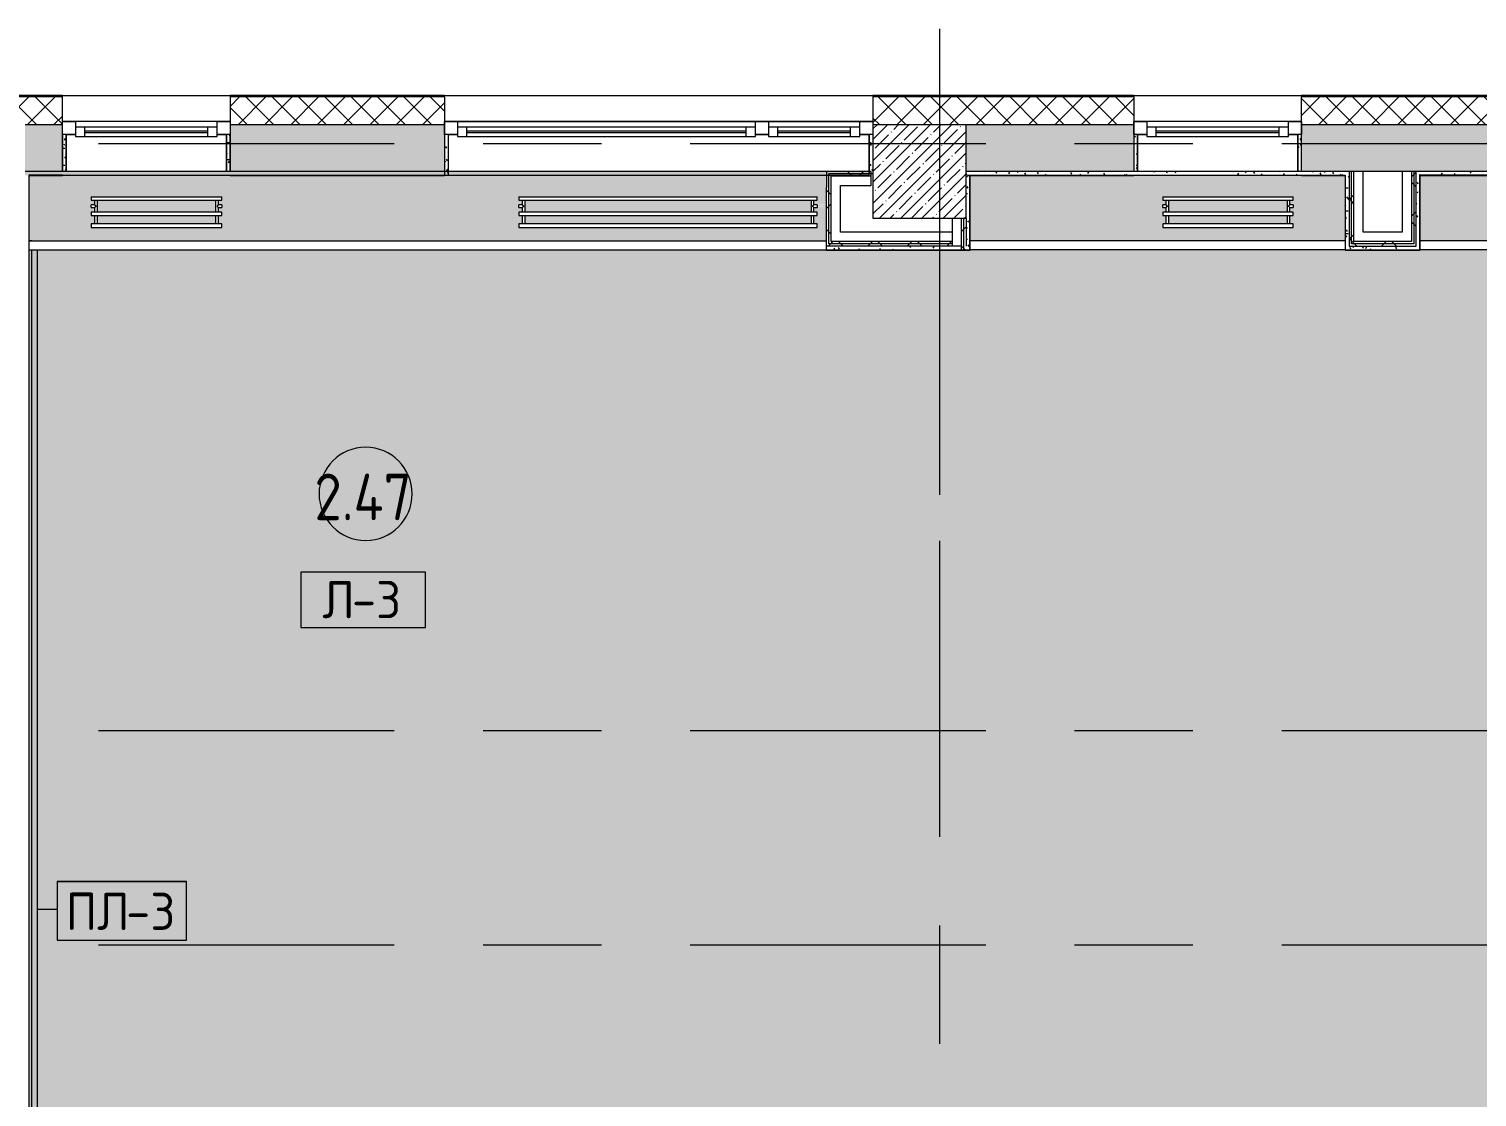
# Model space of a CAD drawing. Header units: millimetres. Extents: x 81633 to 280618, y -8553 to 29000.
# Drawn here: x 111071 to 118843, y 16183 to 21915 of the extents above; entities that cross this region are included whole.
import ezdxf

# ---------------------------------------------------------------- set-up
doc = ezdxf.new("R2010")
doc.units = ezdxf.units.MM
doc.linetypes.add('Осевая', pattern=[3175, 635, -476.25, 1587.5, -476.25])
for name, color, linetype, lineweight in [('A-AREA-IDEN', 7, 'Continuous', 9), ('A-FLOR-IDEN', 7, 'Continuous', 9), ('A-FLOR-PATT', 7, 'Continuous', 9), ('A-GENM-IDEN', 7, 'Continuous', 9), ('A-GLAZ', 7, 'Continuous', 9), ('A-GLAZ-1', 7, 'Continuous', 13), ('A-WALL', 7, 'Continuous', 9), ('I-WALL', 7, 'Continuous', 9), ('M-EQPM', 7, 'Continuous', 9), ('S-COLS', 7, 'Continuous', 9), ('Оси', 7, 'Continuous', 9), ('Оси-2', 7, 'Осевая', 9)]:
    doc.layers.add(name, color=color, linetype=linetype, lineweight=lineweight)
for name, color, linetype, lineweight, true_color in [('A-GENM-3', 7, 'Continuous', 9, 0x004000), ('A-WALL-1', 9, 'Continuous', 9, 0x808080), ('A-WALL-FNSH-1', 9, 'Continuous', 9, 0x808080), ('I-WALL-2', 9, 'Continuous', 9, 0x808080), ('S-COLS-1', 9, 'Continuous', 9, 0x808080)]:
    doc.layers.add(name, color=color, linetype=linetype, lineweight=lineweight, true_color=true_color)
doc.styles.add('GOST Common', font='GOST_Common.ttf', dxfattribs={"height": 200})
doc.styles.add('GOST Common_1', font='GOST_Common.ttf', dxfattribs={"width": 0.9, "height": 250})
pattern_1 = [(0, (0, 0), (121.92, 30.48), [10.058, -81.382, 10.058, -81.382, -487.68]), (0, (0, 0), (121.92, 30.48), [-182.88, 10.058, -172.822, 10.058, -81.382, -213.36]), (0, (0, 0), (121.92, 30.48), [-457.2, 10.058, -50.902, 10.058, -142.342]), (120, (45.72, 15.24), (-87.356454, 90.345817), [10.058, -81.382, 10.058, -81.382, -487.68]), (120, (45.72, 15.24), (-87.356454, 90.345817), [-182.88, 10.058, -172.822, 10.058, -81.382, -213.36]), (120, (45.72, 15.24), (-87.356454, 90.345817), [-457.2, 10.058, -50.902, 10.058, -142.342]), (240, (60.96, 76.2), (-34.563546, -120.825817), [10.058, -81.382, 10.058, -81.382, -487.68]), (240, (60.96, 76.2), (-34.563546, -120.825817), [-182.88, 10.058, -172.822, 10.058, -81.382, -213.36]), (240, (60.96, 76.2), (-34.563546, -120.825817), [-457.2, 10.058, -50.902, 10.058, -142.342])]
pattern_2 = [(45, (0, 0), (-106.06602, 106.06602), []), (135, (0, 0), (-106.06602, -106.06602), [])]

# ---------------------------------------------------------------- blocks, each defined once
blk = doc.blocks.new('120_Окно_СКБ_1Ст - 120_Окно_СКБ_1Ст 900х2500_h_ с форточкой-V1-План устройства полов 2 этажa в осях 23-33')
at = {"layer": 'A-GLAZ'}
for p, q in [((450, -57), (-450, -57)), ((-429.6, -127), (-380, -127)), ((-330, -107), (330, -107)), ((330, -117), (-330, -117)), ((380, -127), (430.4, -127))]:
    blk.add_line(p, q, dxfattribs=at)
at = {"layer": 'A-GLAZ-1'}
for p, q in [((-450, -127), (-450, -57)), ((-450, -57), (-380, -57)), ((-380, -57), (-380, -127)), ((380, -127), (380, -57)), ((380, -57), (450, -57)), ((450, -57), (450, -127)), ((-380, -127), (-450, -127)), ((380, -87), (-380, -87)), ((-380, -87), (-380, -137)), ((-380, -137), (380, -137)), ((-330, -137), (-330, -87)), ((330, -137), (330, -87)), ((380, -137), (380, -87)), ((450, -127), (380, -127))]:
    blk.add_line(p, q, dxfattribs=at)
blk = doc.blocks.new('120_Окно_СКБ_2Ст_Фрамуга сверху - 120_Окно_СКБ_2Ст_2300х2500_h_ ДОО-23103760-План устройства полов 2 этажa в осях 23-33')
at = {"layer": 'A-GLAZ'}
for p, q in [((1150, -57), (-1150, -57)), ((-1080, -57), (1080, -57)), ((-1130, -127), (-1080, -127)), ((-1030, -107), (470, -107)), ((470, -117), (-1030, -117)), ((520, -127), (590, -127)), ((520, -127), (590, -127)), ((640, -107), (1030, -107)), ((1030, -117), (640, -117)), ((1080, -127), (1130, -127))]:
    blk.add_line(p, q, dxfattribs=at)
at = {"layer": 'A-GLAZ-1'}
for p, q in [((-1150, -127), (-1150, -57)), ((-1150, -57), (-1080, -57)), ((-1080, -57), (-1080, -127)), ((520, -127), (520, -57)), ((520, -57), (590, -57)), ((590, -57), (590, -127)), ((1080, -127), (1080, -57)), ((1080, -57), (1150, -57)), ((1150, -57), (1150, -127)), ((-1080, -127), (-1150, -127)), ((520, -87), (-1080, -87)), ((-1080, -87), (-1080, -137)), ((-1080, -137), (520, -137)), ((-1030, -137), (-1030, -87)), ((470, -137), (470, -87)), ((520, -137), (520, -87)), ((590, -127), (520, -127)), ((1080, -87), (590, -87)), ((590, -87), (590, -137)), ((590, -137), (1080, -137)), ((640, -137), (640, -87)), ((1030, -137), (1030, -87)), ((1080, -137), (1080, -87)), ((1150, -127), (1080, -127))]:
    blk.add_line(p, q, dxfattribs=at)
blk = doc.blocks.new('120_Окно_СКБ_1Ст - 120_Окно_СКБ_1Ст 900х2500_h_ с форточкой-V10-План устройства полов 2 этажa в осях 23-33')
at = {"layer": 'A-GLAZ'}
for p, q in [((450, -57), (-450, -57)), ((-430, -127), (-380, -127)), ((-330, -107), (330, -107)), ((330, -117), (-330, -117)), ((380, -127), (430, -127))]:
    blk.add_line(p, q, dxfattribs=at)
at = {"layer": 'A-GLAZ-1'}
for p, q in [((-450, -127), (-450, -57)), ((-450, -57), (-380, -57)), ((-380, -57), (-380, -127)), ((380, -127), (380, -57)), ((380, -57), (450, -57)), ((450, -57), (450, -127)), ((-380, -127), (-450, -127)), ((380, -87), (-380, -87)), ((-380, -87), (-380, -137)), ((-380, -137), (380, -137)), ((-330, -137), (-330, -87)), ((330, -137), (330, -87)), ((380, -137), (380, -87)), ((450, -127), (380, -127))]:
    blk.add_line(p, q, dxfattribs=at)
blk = doc.blocks.new('BSC_Колонна _Прямоугольная - 500х500-23282985-План устройства полов 2 этажa в осях 23-33')
at = {"layer": 'S-COLS'}
h = blk.add_hatch(dxfattribs=at)
h.set_pattern_fill('FP_31', color=256, style=0, pattern_type=2)
h.set_pattern_definition([(45, (-115850.45, -21150), (-57.024626, 57.024626), []), (45, (-115793.42, -21150), (-57.024626, 57.024626), [100.806, -20.161, 3.353, -16.808])])
h.paths.add_polyline_path([(-250, -250), (250, -250), (250, 250), (-250, 250), (-250, 113.1)])
at = {"layer": 'S-COLS-1'}
for p, q in [((250, 250), (-250, 250)), ((-250, 250), (-250, -250)), ((250, -250), (250, 250)), ((-250, -250), (250, -250))]:
    blk.add_line(p, q, dxfattribs=at)
blk = doc.blocks.new('Плинтус - Плинтус темный _ст_школа_-32862305-План устройства полов 2 этажa в осях 23-33')
at = {"layer": 'A-GENM-3'}
h = blk.add_hatch(color=256, dxfattribs=at)
h.paths.add_polyline_path([(0, -15), (7128, -15), (7128, 0), (0, 0)])
h.paths.add_polyline_path([(7178, 0), (7178, -15), (7180, -15), (7180, 0)])
for p, q in [((0, 0), (7128, 0)), ((0, -15), (0, 0)), ((0, -15), (7128, -15)), ((0, -45), (7128, -45)), ((7178, 0), (7180, 0)), ((7178, -15), (7180, -15)), ((7178, -45), (7180, -45)), ((7180, 0), (7180, -15))]:
    blk.add_line(p, q, dxfattribs=at)
blk = doc.blocks.new('radiator_prado_classic_z_tip_30_po exemplyaru - Classic Z Тип 30-300-31134001-План устройства полов 2 этажa в осях 23-33')
at = {"layer": 'M-EQPM'}
for p, q in [((0, 228), (0, 210)), ((700, 228), (0, 228)), ((0, 210), (700, 210)), ((700, 164), (0, 164)), ((0, 164), (0, 146)), ((17.5, 210), (17.5, 164)), ((32.5, 164), (32.5, 210)), ((667.5, 210), (667.5, 164)), ((682.5, 164), (682.5, 210)), ((700, 210), (700, 228)), ((700, 146), (700, 164)), ((0, 146), (700, 146)), ((17.5, 121.5), (0, 121.5)), ((17.5, 121.5), (0, 121.5)), ((0, 121.5), (0, 121.2)), ((0, 106.5), (0, 121.5)), ((0, 121.2), (0, 121.2)), ((0, 106.8), (0, 106.5)), ((0, 106.8), (0, 106.8)), ((0, 106.5), (17.5, 106.5)), ((0, 106.5), (17.5, 106.5)), ((700, 82), (0, 82)), ((0, 82), (0, 64)), ((17.5, 146), (17.5, 121.5)), ((17.5, 106.5), (17.5, 82)), ((32.5, 82), (32.5, 146)), ((667.5, 146), (667.5, 82)), ((682.5, 121.5), (682.5, 146)), ((700, 121.5), (682.5, 121.5)), ((700, 121.5), (682.5, 121.5)), ((682.5, 82), (682.5, 106.5)), ((682.5, 106.5), (700, 106.5)), ((682.5, 106.5), (700, 106.5)), ((700, 121.5), (700, 106.5)), ((700, 121.2), (700, 121.5)), ((700, 121.5), (700, 121.2)), ((700, 121.2), (700, 121.5)), ((700, 106.5), (700, 106.8)), ((700, 106.8), (700, 106.5)), ((700, 106.5), (700, 106.8)), ((700, 64), (700, 82)), ((700, 64), (0, 64))]:
    blk.add_line(p, q, dxfattribs=at)
for points, knots in [([(25, 114), (24.5, 114.5), (23.6, 115.4), (22.4, 116.6), (21.6, 117.4), (21.1, 117.9), (20.8, 118.2), (20.5, 118.5), (20.2, 118.8), (19.8, 119.1), (19.6, 119.4), (19.3, 119.7), (19, 120), (18.7, 120.3), (18.5, 120.5), (18.3, 120.7), (18.1, 120.9), (17.9, 121.1), (17.8, 121.2), (17.7, 121.3), (17.5, 121.5), (17.5, 121.5), (17.5, 121.5)], [0, 0, 0, 0, 0.142857, 0.285714, 0.357143, 0.392857, 0.428571, 0.464286, 0.5, 0.535714, 0.571429, 0.607143, 0.642857, 0.678571, 0.714286, 0.75, 0.785714, 0.821429, 0.857143, 0.892857, 0.928571, 1, 1, 1, 1]), ([(17.5, 106.5), (17.5, 106.5), (17.5, 106.5), (17.7, 106.7), (17.8, 106.8), (17.9, 106.9), (18.1, 107.1), (18.3, 107.3), (18.5, 107.5), (18.7, 107.7), (19, 108), (19.3, 108.3), (19.6, 108.6), (19.8, 108.9), (20.3, 109.3), (20.7, 109.7), (21.1, 110.1), (21.6, 110.6), (22.4, 111.4), (23.6, 112.6), (24.5, 113.5), (25, 114)], [0, 0, 0, 0, 0.071429, 0.107143, 0.142857, 0.178571, 0.214286, 0.25, 0.285714, 0.321429, 0.357143, 0.392857, 0.428571, 0.464286, 0.5, 0.571429, 0.607143, 0.642857, 0.714286, 0.857143, 1, 1, 1, 1]), ([(675, 114), (675.5, 114.5), (676.4, 115.4), (677.6, 116.6), (678.4, 117.4), (678.9, 117.9), (679.2, 118.2), (679.5, 118.5), (679.8, 118.8), (680.1, 119.2), (680.4, 119.4), (680.7, 119.7), (681, 120), (681.3, 120.3), (681.5, 120.5), (681.7, 120.7), (681.9, 120.9), (682.1, 121.1), (682.2, 121.2), (682.3, 121.3), (682.5, 121.5), (682.5, 121.5), (682.5, 121.5)], [0, 0, 0, 0, 0.142857, 0.285714, 0.357143, 0.392857, 0.428571, 0.464286, 0.5, 0.535714, 0.571429, 0.607143, 0.642857, 0.678571, 0.714286, 0.75, 0.785714, 0.821429, 0.857143, 0.892857, 0.928571, 1, 1, 1, 1]), ([(682.5, 106.5), (682.5, 106.5), (682.5, 106.5), (682.3, 106.7), (682.2, 106.8), (682.1, 106.9), (681.9, 107.1), (681.7, 107.3), (681.5, 107.5), (681.3, 107.7), (681, 108), (680.7, 108.3), (680.4, 108.6), (680.1, 108.8), (679.7, 109.3), (679.3, 109.7), (678.9, 110.1), (678.4, 110.6), (677.6, 111.4), (676.4, 112.6), (675.5, 113.5), (675, 114)], [0, 0, 0, 0, 0.071429, 0.107143, 0.142857, 0.178571, 0.214286, 0.25, 0.285714, 0.321429, 0.357143, 0.392857, 0.428571, 0.464286, 0.5, 0.571429, 0.607143, 0.642857, 0.714286, 0.857143, 1, 1, 1, 1])]:
    blk.add_open_spline(points, degree=3, knots=knots, dxfattribs=at)
blk = doc.blocks.new('radiator_prado_classic_z_tip_30_po exemplyaru - Classic Z Тип 30-300-V21-План устройства полов 2 этажa в осях 23-33')
at = {"layer": 'M-EQPM'}
for p, q in [((0, 228), (0, 210)), ((1600, 228), (0, 228)), ((0, 210), (1600, 210)), ((1600, 164), (0, 164)), ((0, 164), (0, 146)), ((17.5, 210), (17.5, 164)), ((32.5, 164), (32.5, 210)), ((1567.5, 210), (1567.5, 164)), ((1582.5, 164), (1582.5, 210)), ((1600, 210), (1600, 228)), ((1600, 146), (1600, 164)), ((0, 146), (1600, 146)), ((17.5, 121.5), (0, 121.5)), ((17.5, 121.5), (0, 121.5)), ((0, 121.5), (0, 121.2)), ((0, 106.5), (0, 121.5)), ((0, 121.2), (0, 121.2)), ((0, 106.8), (0, 106.5)), ((0, 106.8), (0, 106.8)), ((0, 106.5), (17.5, 106.5)), ((0, 106.5), (17.5, 106.5)), ((1600, 82), (0, 82)), ((0, 82), (0, 64)), ((17.5, 146), (17.5, 121.5)), ((17.5, 106.5), (17.5, 82)), ((32.5, 82), (32.5, 146)), ((1567.5, 146), (1567.5, 82)), ((1582.5, 121.5), (1582.5, 146)), ((1600, 121.5), (1582.5, 121.5)), ((1600, 121.5), (1582.5, 121.5)), ((1582.5, 82), (1582.5, 106.5)), ((1582.5, 106.5), (1600, 106.5)), ((1582.5, 106.5), (1600, 106.5)), ((1600, 121.5), (1600, 106.5)), ((1600, 121.2), (1600, 121.5)), ((1600, 121.5), (1600, 121.2)), ((1600, 121.2), (1600, 121.5)), ((1600, 106.5), (1600, 106.8)), ((1600, 106.8), (1600, 106.5)), ((1600, 106.5), (1600, 106.8)), ((1600, 64), (1600, 82)), ((1600, 64), (0, 64))]:
    blk.add_line(p, q, dxfattribs=at)
for points, knots in [([(25, 114), (24.5, 114.5), (23.6, 115.4), (22.4, 116.6), (21.6, 117.4), (21.1, 117.9), (20.8, 118.2), (20.5, 118.5), (20.2, 118.8), (19.8, 119.1), (19.6, 119.4), (19.3, 119.7), (19, 120), (18.7, 120.3), (18.5, 120.5), (18.3, 120.7), (18.1, 120.9), (17.9, 121.1), (17.8, 121.2), (17.7, 121.3), (17.5, 121.5), (17.5, 121.5), (17.5, 121.5)], [0, 0, 0, 0, 0.142857, 0.285714, 0.357143, 0.392857, 0.428571, 0.464286, 0.5, 0.535714, 0.571429, 0.607143, 0.642857, 0.678571, 0.714286, 0.75, 0.785714, 0.821429, 0.857143, 0.892857, 0.928571, 1, 1, 1, 1]), ([(17.5, 106.5), (17.5, 106.5), (17.5, 106.5), (17.7, 106.7), (17.8, 106.8), (17.9, 106.9), (18.1, 107.1), (18.3, 107.3), (18.5, 107.5), (18.7, 107.7), (19, 108), (19.3, 108.3), (19.6, 108.6), (19.8, 108.9), (20.3, 109.3), (20.7, 109.7), (21.1, 110.1), (21.6, 110.6), (22.4, 111.4), (23.6, 112.6), (24.5, 113.5), (25, 114)], [0, 0, 0, 0, 0.071429, 0.107143, 0.142857, 0.178571, 0.214286, 0.25, 0.285714, 0.321429, 0.357143, 0.392857, 0.428571, 0.464286, 0.5, 0.571429, 0.607143, 0.642857, 0.714286, 0.857143, 1, 1, 1, 1]), ([(1575, 114), (1575.5, 114.5), (1576.4, 115.4), (1577.6, 116.6), (1578.4, 117.4), (1578.9, 117.9), (1579.2, 118.2), (1579.5, 118.5), (1579.8, 118.8), (1580.1, 119.2), (1580.4, 119.4), (1580.7, 119.7), (1581, 120), (1581.3, 120.3), (1581.5, 120.5), (1581.7, 120.7), (1581.9, 120.9), (1582.1, 121.1), (1582.2, 121.2), (1582.3, 121.3), (1582.5, 121.5), (1582.5, 121.5), (1582.5, 121.5)], [0, 0, 0, 0, 0.142857, 0.285714, 0.357143, 0.392857, 0.428571, 0.464286, 0.5, 0.535714, 0.571429, 0.607143, 0.642857, 0.678571, 0.714286, 0.75, 0.785714, 0.821429, 0.857143, 0.892857, 0.928571, 1, 1, 1, 1]), ([(1582.5, 106.5), (1582.5, 106.5), (1582.5, 106.5), (1582.3, 106.7), (1582.2, 106.8), (1582.1, 106.9), (1581.9, 107.1), (1581.7, 107.3), (1581.5, 107.5), (1581.3, 107.7), (1581, 108), (1580.7, 108.3), (1580.4, 108.6), (1580.1, 108.8), (1579.7, 109.3), (1579.3, 109.7), (1578.9, 110.1), (1578.4, 110.6), (1577.6, 111.4), (1576.4, 112.6), (1575.5, 113.5), (1575, 114)], [0, 0, 0, 0, 0.071429, 0.107143, 0.142857, 0.178571, 0.214286, 0.25, 0.285714, 0.321429, 0.357143, 0.392857, 0.428571, 0.464286, 0.5, 0.571429, 0.607143, 0.642857, 0.714286, 0.857143, 1, 1, 1, 1])]:
    blk.add_open_spline(points, degree=3, knots=knots, dxfattribs=at)
blk = doc.blocks.new('М_перекрытий_ЭП - Типоразмер-25383776-План устройства полов 2 этажa в осях 23-33')
at = {"layer": 'A-FLOR-IDEN'}
for p, q in [((3.352, 1.578), (-3.336, 1.578)), ((-3.336, 1.578), (-3.336, -1.406)), ((3.352, -1.406), (3.352, 1.578)), ((-3.336, -1.406), (3.352, -1.406))]:
    blk.add_line(p, q, dxfattribs=at)
blk = doc.blocks.new('Марка_Помещения - Номер-25198446-План устройства полов 2 этажa в осях 23-33')
at = {"layer": 'A-AREA-IDEN'}
for start, end in [(360, 180), (180, 360)]:
    blk.add_arc((0, 0), 2.5, start, end, dxfattribs=at)
blk = doc.blocks.new('Mark Reiling - Mark Reiling-26174330-План устройства полов 2 этажa в осях 23-33')
at = {"layer": 'A-GENM-IDEN'}
for p, q in [((-3.47, 1.49), (-3.47, -1.663)), ((-3.47, 1.49), (3.47, 1.49)), ((3.47, 1.49), (-3.47, 1.49)), ((-3.47, 1.49), (-3.47, -1.663)), ((3.47, -1.663), (3.47, 1.49)), ((3.47, -1.663), (3.47, 1.49)), ((-3.47, -1.663), (3.47, -1.663)), ((-3.47, -1.663), (3.47, -1.663))]:
    blk.add_line(p, q, dxfattribs=at)

msp = doc.modelspace()

# ---------------------------------------------------------------- hatches: boundary and pattern name
at = {"layer": 'A-FLOR-PATT'}
h = msp.add_hatch(color=256, dxfattribs=at)
h.paths.add_polyline_path([(115300.4, 20970.8), (115300.4, 20960.5), (115350.4, 20961.4), (115350.4, 20970.8)])
h.paths.add_polyline_path([(112505.5, 13400.5), (112505.5, 13420), (112540, 13420), (112540, 13557), (115565, 13557), (115565, 14116.4), (115570.4, 14110.9), (117289.1, 14110.9), (117301.4, 14100), (117301.4, 14101.4), (117316.4, 14116.4), (117316.4, 13636), (117301.4, 13622.1), (117301.4, 13620), (118830, 13620), (118830, 13608), (118870, 13608), (118870, 13480), (118915, 13480), (118915, 13450), (118905, 13450), (118905, 13410), (120205, 13410), (120205, 13450), (120195, 13450), (120195, 13480), (120240, 13480), (120240, 13608), (120280, 13608), (120280, 13620), (120910, 13621), (120910, 13920), (121190, 13921), (121189, 18580), (120660.6, 18580), (120659.6, 19121), (120658.6, 19120), (120658.6, 18579), (121189, 18579), (121189, 13921), (120909, 13920), (120909, 13621), (120280, 13621), (120280, 13636), (120894, 13636), (120894, 13936), (121174, 13936), (121174, 18564), (120643.6, 18564), (120643.6, 19136), (121174, 19136), (121174, 19750), (121189, 19750), (121189, 19121), (121190, 19121), (121190, 19750), (121202, 19750), (121202, 19790), (121210, 19790), (121210, 20610), (120360, 20610), (120360, 20650), (121210, 20650), (121209.2, 20660), (121202, 20660), (121201.9, 20700), (121190, 20700), (121189, 20714), (120129.2, 20714), (120129.2, 20729), (118536.5, 20730), (118536.5, 20779), (120130.2, 20779), (120130.2, 20729), (120150, 20729), (120150, 20799), (120130.2, 20799), (120130.2, 21130), (118535.5, 21130), (118535.5, 20729), (111086, 20728), (111086, 13600), (111071, 13600), (111071, 20780), (111086, 20780), (111086, 20778), (115350.4, 20778), (115350.4, 20957.8), (115282.9, 20956.8), (115282.9, 20932.3), (115300.4, 20932.3), (115300.4, 20914.3), (115282.9, 20914.3), (115282.9, 20868.3), (115300.4, 20868.3), (115300.4, 20850.3), (113700.4, 20850.3), (113700.4, 20868.3), (113717.9, 20868.3), (113717.9, 20914.3), (113700.4, 20914.3), (113700.4, 20932.3), (113717.9, 20932.3), (113717.9, 20957.1), (113700.4, 20957.8), (113700.4, 20971.5), (113717.9, 20971.8), (113717.9, 20996.3), (113700.4, 20996.3), (113700.4, 21014.3), (115300.4, 21014.3), (115300.4, 20996.3), (115282.9, 20996.3), (115282.9, 20971.5), (115350.4, 20971.5), (115350.4, 21130), (111070, 21129.9), (111070, 13600), (111050, 13600), (111050, 13400.5), (111060.5, 13401.6), (111060.5, 13440), (111050.5, 13440), (111050.5, 13540), (111100.5, 13540), (111100.5, 13440), (111090.5, 13440), (111090.5, 13420), (111140.5, 13420), (111140.5, 13400.5), (112350.1, 13400.5)])
h.paths.add_polyline_path([(116120.4, 20779), (118135.5, 20779), (118135.5, 21130), (116120.4, 21130), (116120.4, 20900)])
h.paths.add_polyline_path([(119982.6, 20850.3), (119295.1, 20850.3), (119295.1, 20868.3), (119312.6, 20868.3), (119312.6, 20914.3), (119295.1, 20914.3), (119295.1, 20932.3), (119312.6, 20932.3), (119312.6, 20957.1), (119295.1, 20957.8), (119295.1, 20971.5), (119312.6, 20971.8), (119312.6, 20996.3), (119295.1, 20996.3), (119295.1, 21014.3), (119995.1, 21014.3), (119995.1, 20996.3), (119977.6, 20996.3), (119977.6, 20971.5), (119995.1, 20970.8), (119994.5, 20957.1), (119977.6, 20956.8), (119977.6, 20932.3), (119995.1, 20932.3), (119995.1, 20914.3), (119977.6, 20914.3), (119977.6, 20868.3), (119995.1, 20868.3), (119995.1, 20850.3)])
h.paths.add_polyline_path([(117155.4, 20850.3), (117155.4, 20868.3), (117172.9, 20868.3), (117172.9, 20914.3), (117155.4, 20914.3), (117155.4, 20932.3), (117172.9, 20932.3), (117172.9, 20957.1), (117155.4, 20957.8), (117155.4, 20971.5), (117172.9, 20971.8), (117172.9, 20996.3), (117155.4, 20996.3), (117155.4, 21014.3), (117855.4, 21014.3), (117855.4, 20996.3), (117837.9, 20996.3), (117837.9, 20971.5), (117855.4, 20970.8), (117854.8, 20957.1), (117837.9, 20956.8), (117837.9, 20932.3), (117855.4, 20932.3), (117855.4, 20914.3), (117837.9, 20914.3), (117837.9, 20868.3), (117855.4, 20868.3), (117855.4, 20850.3), (117167.9, 20850.3)])
h.paths.add_polyline_path([(112017.5, 20850.3), (111405, 20850.3), (111405, 20868.3), (111422.5, 20868.3), (111422.5, 20914.3), (111405, 20914.3), (111405, 20932.3), (111422.5, 20932.3), (111422.5, 20957.1), (111405, 20957.8), (111405, 20971.5), (111422.5, 20971.8), (111422.5, 20996.3), (111405, 20996.3), (111405, 21014.3), (112105, 21014.3), (112105, 20996.3), (112087.5, 20996.3), (112087.5, 20971.5), (112105, 20970.8), (112104.4, 20957.1), (112087.5, 20956.8), (112087.5, 20932.3), (112105, 20932.3), (112105, 20914.3), (112087.5, 20914.3), (112087.5, 20868.3), (112105, 20868.3), (112105, 20850.3), (112026.2, 20850.3)])
h.paths.add_polyline_path([(119327.6, 20868.3), (119962.6, 20868.3), (119962.6, 20914.3), (119327.6, 20914.3), (119327.6, 20871.8)])
h.paths.add_polyline_path([(117822.9, 20868.3), (117822.9, 20914.3), (117187.9, 20914.3), (117187.9, 20868.3), (117693.8, 20868.3)])
h.paths.add_polyline_path([(114941, 20868.3), (115267.9, 20868.3), (115267.9, 20914.3), (113732.9, 20914.3), (113732.9, 20868.3), (114293.2, 20868.3)])
h.paths.add_polyline_path([(111540.4, 20868.3), (112072.5, 20868.3), (112072.5, 20914.3), (111437.5, 20914.3), (111437.5, 20868.3)])
h.paths.add_polyline_path([(119798.8, 20932.3), (119962.6, 20932.3), (119962.6, 20996.3), (119327.6, 20996.3), (119327.6, 20932.3), (119475, 20932.3)])
h.paths.add_polyline_path([(117208, 20932.3), (117822.9, 20932.3), (117822.9, 20996.3), (117187.9, 20996.3), (117187.9, 20932.3)])
h.paths.add_polyline_path([(114293.2, 20932.3), (115267.9, 20932.3), (115267.9, 20996.3), (113732.9, 20996.3), (113732.9, 20932.3), (113969.4, 20932.3)])
h.paths.add_polyline_path([(111437.5, 20932.3), (112072.5, 20932.3), (112072.5, 20996.3), (111437.5, 20996.3), (111437.5, 20964.3)])
h.paths.add_polyline_path([(115350.4, 20957.8), (115350.4, 20960.5), (115300.4, 20960.1), (115300.4, 20957.8)])
h.paths.add_polyline_path([(119318.7, 20962.9), (119320.1, 20964.3), (119317.7, 20965.7), (119318.2, 20964.3)])
h.paths.add_polyline_path([(117179, 20962.9), (117180.4, 20964.3), (117178.1, 20965.7), (117178.5, 20964.3)])
h.paths.add_polyline_path([(113724, 20962.9), (113725.4, 20964.3), (113723.1, 20965.7), (113723.5, 20964.3)])
h.paths.add_polyline_path([(111428.6, 20962.9), (111430, 20964.3), (111427.6, 20965.7), (111428.1, 20964.3)])
at = {"layer": 'A-WALL'}
h = msp.add_hatch(dxfattribs=at)
h.set_pattern_fill('FP_1', color=256, style=0, pattern_type=2)
h.set_pattern_definition([(45, (0, 0), (-70.71068, 70.71068), []), (135, (0, 0), (-70.71068, -70.71068), [])])
h.paths.add_polyline_path([(125080, 21400), (125230, 21400), (125230, 21550), (120150.2, 21550), (120150.2, 21400), (124656.7, 21400)])
h.paths.add_polyline_path([(119250.2, 21400), (119250.2, 21550), (117900.4, 21550), (117900.4, 21400), (118827.3, 21400)])
h.paths.add_polyline_path([(116884.1, 21400), (117000.4, 21400), (117000.4, 21550), (115600.4, 21550), (115600.4, 21400), (116236.4, 21400)])
h.paths.add_polyline_path([(113300.4, 21400), (113300.4, 21550), (112150, 21550), (112150, 21400), (112997.8, 21400)])
h.paths.add_polyline_path([(111050, 21400), (111250, 21400), (111250, 21550), (109950.4, 21550), (109950.4, 21400), (110406.9, 21400)])
h.paths.add_polyline_path([(109050.4, 21400), (109050.4, 21550), (107750.4, 21550), (107750.4, 21400), (108463.8, 21400)])
h.paths.add_polyline_path([(106850.4, 21400), (106850.4, 21550), (105550.2, 21550), (105550.2, 21400), (106520.6, 21400)])
h.paths.add_polyline_path([(103250.2, 21400), (103250.2, 21550), (102050, 21550), (102050, 21400), (102634.3, 21400)])
h.paths.add_polyline_path([(100580, 21400), (101150, 21400), (101150, 21550), (96610, 21550), (96610, 21400), (100043.5, 21400)])
h.paths.add_polyline_path([(93060, 21400), (93310, 21400), (93310, 21550), (93060, 21550)])
at = {"layer": 'I-WALL'}
h = msp.add_hatch(dxfattribs=at)
h.set_pattern_fill('FP_2', color=256, style=0, pattern_type=2)
h.set_pattern_definition([(45, (0, 0), (-57.024626, 57.024626), []), (45, (57.025, 0), (-57.024626, 57.024626), [100.806, -20.161, 3.353, -16.808])])
h.paths.add_polyline_path([(121210, 21150), (121210, 21400), (120850, 21400), (120850, 21150)])
h.paths.add_polyline_path([(119250.2, 21150), (119250.2, 21400), (117900.4, 21400), (117900.4, 21150), (119151.1, 21150)])
h.paths.add_polyline_path([(117000.4, 21150), (117000.4, 21400), (116100.4, 21400), (116100.4, 21150), (116884.1, 21150)])
h.paths.add_polyline_path([(113300.4, 21150), (113300.4, 21400), (112150, 21400), (112150, 21150), (112997.8, 21150)])
h.paths.add_polyline_path([(111054.7, 21150), (111250, 21150), (111250, 21400), (111050, 21400), (111050, 21150)])
h.paths.add_polyline_path([(110330, 21150), (110350, 21150), (110350, 21400), (109950.4, 21400), (109950.4, 21150), (110083.1, 21150)])
h.paths.add_polyline_path([(109050.4, 21150), (109050.4, 21400), (107750.4, 21400), (107750.4, 21150), (108787.6, 21150)])
h.paths.add_polyline_path([(100560, 21150), (100580, 21150), (100580, 21400), (100560, 21400), (100560, 21263.1)])
h.paths.add_polyline_path([(106850.4, 21150), (106850.4, 21400), (106050, 21400), (106050, 21150), (106844.5, 21150)])
h.paths.add_polyline_path([(103250.2, 21150), (103250.2, 21400), (102050, 21400), (102050, 21150), (102958.2, 21150)])
h.paths.add_polyline_path([(101125, 21150), (101150, 21150), (101150, 21400), (100800, 21400), (100800, 21150), (101075, 21150)])
h = msp.add_hatch(dxfattribs=at)
h.set_pattern_fill('FP_48', color=256, style=0, pattern_type=2)
h.set_pattern_definition(pattern_2)
h.paths.add_polyline_path([(115350.4, 20749), (115362.9, 20749), (115362.9, 21150), (115350.4, 21150), (115350.4, 20871.8)])
h = msp.add_hatch(dxfattribs=at)
h.set_pattern_fill('FP_48', color=256, style=0, pattern_type=2)
h.set_pattern_definition(pattern_2)
h.paths.add_polyline_path([(115375.4, 21137.5), (115590.4, 21137.5), (115590.4, 21150), (115362.9, 21150), (115362.9, 21137.5)])
h = msp.add_hatch(dxfattribs=at)
h.set_pattern_fill('FP_48', color=256, style=0, pattern_type=2)
h.set_pattern_definition(pattern_2)
h.paths.add_polyline_path([(118168, 20749), (118168, 21150), (118155.5, 21150), (118155.5, 20749)])
h = msp.add_hatch(dxfattribs=at)
h.set_pattern_fill('FP_48', color=256, style=0, pattern_type=2)
h.set_pattern_definition(pattern_2)
h.paths.add_polyline_path([(118180.5, 20761.5), (118179.6, 21150), (118168, 21150), (118168, 20761.5), (118179.6, 20761.5)])
h = msp.add_hatch(dxfattribs=at)
h.set_pattern_fill('FP_48', color=256, style=0, pattern_type=2)
h.set_pattern_definition(pattern_2)
h.paths.add_polyline_path([(118503, 20774), (118503, 21150), (118490.5, 21150), (118490.5, 20774)])
h = msp.add_hatch(dxfattribs=at)
h.set_pattern_fill('FP_48', color=256, style=0, pattern_type=2)
h.set_pattern_definition(pattern_2)
h.paths.add_polyline_path([(118503.4, 20761.5), (118515.5, 20761.5), (118515.5, 21150), (118503, 21150), (118503, 20761.5)])
h = msp.add_hatch(dxfattribs=at)
h.set_pattern_fill('FP_48', color=256, style=0, pattern_type=2)
h.set_pattern_definition(pattern_2)
h.paths.add_polyline_path([(115362.9, 20761.5), (115375.4, 20761.5), (115375.4, 21137.5), (115362.9, 21137.5), (115362.9, 20871.8)])
h = msp.add_hatch(dxfattribs=at)
h.set_pattern_fill('FP_48', color=256, style=0, pattern_type=2)
h.set_pattern_definition(pattern_2)
h.paths.add_polyline_path([(115375.4, 21125), (115590.4, 21125), (115590.4, 21137.5), (115375.4, 21137.5)])
h = msp.add_hatch(dxfattribs=at)
h.set_pattern_fill('FP_48', color=256, style=0, pattern_type=2)
h.set_pattern_definition(pattern_2)
h.paths.add_polyline_path([(116075.4, 20729), (116087.9, 20729), (116087.9, 20900), (116075.4, 20900), (116075.4, 20741.4)])
h = msp.add_hatch(dxfattribs=at)
h.set_pattern_fill('FP_48', color=256, style=0, pattern_type=2)
h.set_pattern_definition(pattern_2)
h.paths.add_polyline_path([(116087.9, 20729), (116100.4, 20729), (116100.4, 20900), (116087.9, 20900), (116087.9, 20741.4)])
h = msp.add_hatch(dxfattribs=at)
h.set_pattern_fill('FP_48', color=256, style=0, pattern_type=2)
h.set_pattern_definition(pattern_2)
h.paths.add_polyline_path([(116025.4, 20749), (116025.4, 20761.5), (115362.9, 20761.5), (115362.9, 20749), (115912.5, 20749)])
h = msp.add_hatch(dxfattribs=at)
h.set_pattern_fill('FP_48', color=256, style=0, pattern_type=2)
h.set_pattern_definition(pattern_2)
h.paths.add_polyline_path([(115375.4, 20761.5), (116025.4, 20761.5), (116025.4, 20774), (115375.4, 20774)])
h = msp.add_hatch(dxfattribs=at)
h.set_pattern_fill('FP_48', color=256, style=0, pattern_type=2)
h.set_pattern_definition(pattern_2)
h.paths.add_polyline_path([(118515.5, 20749), (118515.5, 20761.5), (118168, 20761.5), (118168, 20749), (118503.4, 20749)])
h = msp.add_hatch(dxfattribs=at)
h.set_pattern_fill('FP_48', color=256, style=0, pattern_type=2)
h.set_pattern_definition(pattern_2)
h.paths.add_polyline_path([(118503, 20761.5), (118503, 20774), (118180.5, 20774), (118180.5, 20761.5), (118230.5, 20761.5)])
at = {"layer": 'I-WALL-2'}
h = msp.add_hatch(dxfattribs=at)
h.set_pattern_fill('FP_47', color=256, style=0, pattern_type=2)
h.set_pattern_definition(pattern_1)
h.paths.add_polyline_path([(111270.4, 21150), (111270.4, 21348), (111250.4, 21348), (111250.4, 21150)])
h = msp.add_hatch(dxfattribs=at)
h.set_pattern_fill('FP_47', color=256, style=0, pattern_type=2)
h.set_pattern_definition(pattern_1)
h.paths.add_polyline_path([(112150.4, 21150), (112150.4, 21348), (112130.4, 21348), (112130.4, 21150)])
h = msp.add_hatch(dxfattribs=at)
h.set_pattern_fill('FP_47', color=256, style=0, pattern_type=2)
h.set_pattern_definition(pattern_1)
h.paths.add_polyline_path([(113320.4, 21130), (113320.4, 21348), (113300.4, 21348), (113300.4, 21130)])
h = msp.add_hatch(dxfattribs=at)
h.set_pattern_fill('FP_47', color=256, style=0, pattern_type=2)
h.set_pattern_definition(pattern_1)
h.paths.add_polyline_path([(115580.4, 21140), (115600.4, 21140), (115600.4, 21348), (115580.4, 21348), (115580.4, 21150)])
h = msp.add_hatch(dxfattribs=at)
h.set_pattern_fill('FP_47', color=256, style=0, pattern_type=2)
h.set_pattern_definition(pattern_1)
h.paths.add_polyline_path([(117020.4, 21150), (117020.4, 21348), (117000.4, 21348), (117000.4, 21150)])
h = msp.add_hatch(dxfattribs=at)
h.set_pattern_fill('FP_47', color=256, style=0, pattern_type=2)
h.set_pattern_definition(pattern_1)
h.paths.add_polyline_path([(117900.4, 21150), (117900.4, 21348), (117880.4, 21348), (117880.4, 21150)])
h = msp.add_hatch(dxfattribs=at)
h.set_pattern_fill('FP_47', color=256, style=0, pattern_type=2)
h.set_pattern_definition(pattern_1)
h.paths.add_polyline_path([(115580.4, 21130), (115580.4, 21150), (111050, 21150), (111050, 21130), (115264.8, 21130)])
h = msp.add_hatch(dxfattribs=at)
h.set_pattern_fill('FP_47', color=256, style=0, pattern_type=2)
h.set_pattern_definition(pattern_1)
h.paths.add_polyline_path([(118135.5, 21130), (118155.5, 21130), (118155.5, 21150), (116100.4, 21150), (116100.4, 21130), (117855.7, 21130)])
h = msp.add_hatch(dxfattribs=at)
h.set_pattern_fill('FP_47', color=256, style=0, pattern_type=2)
h.set_pattern_definition(pattern_1)
h.paths.add_polyline_path([(120130.2, 21130), (120130.2, 21150), (118515.5, 21150), (118515.5, 21130), (120122.7, 21130)])
h = msp.add_hatch(dxfattribs=at)
h.set_pattern_fill('FP_47', color=256, style=0, pattern_type=2)
h.set_pattern_definition(pattern_1)
h.paths.add_polyline_path([(116100.4, 20729), (116120.4, 20729), (116120.4, 21130), (116100.4, 21130), (116100.4, 20741.4)])
h = msp.add_hatch(dxfattribs=at)
h.set_pattern_fill('FP_47', color=256, style=0, pattern_type=2)
h.set_pattern_definition(pattern_1)
h.paths.add_polyline_path([(118155.5, 20729), (118155.5, 21130), (118135.5, 21130), (118135.5, 20729)])
h = msp.add_hatch(dxfattribs=at)
h.set_pattern_fill('FP_47', color=256, style=0, pattern_type=2)
h.set_pattern_definition(pattern_1)
h.paths.add_polyline_path([(118535.5, 20749), (118535.5, 21130), (118515.5, 21130), (118515.5, 20749)])
h = msp.add_hatch(dxfattribs=at)
h.set_pattern_fill('FP_47', color=256, style=0, pattern_type=2)
h.set_pattern_definition(pattern_1)
h.paths.add_polyline_path([(116075.4, 20729), (116075.4, 20749), (115350.4, 20749), (115350.4, 20729), (115588.7, 20729)])
h = msp.add_hatch(dxfattribs=at)
h.set_pattern_fill('FP_47', color=256, style=0, pattern_type=2)
h.set_pattern_definition(pattern_1)
h.paths.add_polyline_path([(118179.6, 20729), (118535.5, 20729), (118535.5, 20749), (118155.5, 20749), (118155.5, 20729)])

# ---------------------------------------------------------------- linework, layer by layer
at = {"layer": 'A-GENM-IDEN'}
msp.add_line((111116, 17190), (111221.3, 17191.5), dxfattribs=at)
at = {"layer": 'A-WALL'}
for p, q in [((111250, 21553), (109950.4, 21553)), ((111250, 21550), (109950.4, 21550)), ((111250, 21558), (112150, 21558)), ((113300.4, 21553), (112150, 21553)), ((113300.4, 21550), (112150, 21550)), ((113300.4, 21558), (115600.4, 21558)), ((117000.4, 21553), (115600.4, 21553)), ((117000.4, 21550), (115600.4, 21550)), ((117000.4, 21558), (117900.4, 21558)), ((119250.2, 21553), (117900.4, 21553)), ((119250.2, 21550), (117900.4, 21550)), ((111250, 21400), (111050, 21400)), ((113300.4, 21400), (112150, 21400)), ((117000.4, 21400), (116100.4, 21400)), ((119250.2, 21400), (117900.4, 21400)), ((111250, 21150), (111050, 21150)), ((118168, 20761.5), (118168, 21150)), ((118180.5, 20774), (118180.5, 21150)), ((118490.5, 21150), (118490.5, 20774)), ((118503, 21150), (118503, 20761.5)), ((111250, 21130), (111070, 21130)), ((115362.9, 20761.5), (115362.9, 21137.5)), ((115590.4, 21137.5), (115362.9, 21137.5)), ((115375.4, 20774), (115375.4, 21125)), ((115590.4, 21125), (115375.4, 21125)), ((116120.4, 20729), (116120.4, 21130)), ((116075.4, 20729), (116075.4, 20900)), ((116087.9, 20729), (116087.9, 20900)), ((116025.4, 20761.5), (115362.9, 20761.5)), ((116025.4, 20774), (115375.4, 20774)), ((118503, 20761.5), (118168, 20761.5)), ((118490.5, 20774), (118180.5, 20774))]:
    msp.add_line(p, q, dxfattribs=at)
at = {"layer": 'A-WALL-1'}
for p, q in [((111250, 21150), (111250, 21550)), ((112150, 21550), (112150, 21150)), ((113300.4, 21550), (113300.4, 21130)), ((115600.4, 21550), (115600.4, 21400)), ((117000.4, 21550), (117000.4, 21150)), ((117900.4, 21150), (117900.4, 21550)), ((111270.4, 21348), (111250.4, 21348)), ((111250.4, 21348), (111250.4, 21150)), ((111270.4, 21150), (111270.4, 21348)), ((112150.4, 21348), (112130.4, 21348)), ((112130.4, 21348), (112130.4, 21150)), ((112150.4, 21150), (112150.4, 21348)), ((113320.4, 21348), (113300.4, 21348)), ((115600.4, 21348), (115580.4, 21348)), ((117020.4, 21348), (117000.4, 21348)), ((117020.4, 21150), (117020.4, 21348)), ((117900.4, 21348), (117880.4, 21348)), ((117880.4, 21348), (117880.4, 21150)), ((115590.4, 21150), (111250, 21150)), ((115350.4, 21150), (115350.4, 21063.5)), ((115580.4, 21130), (115580.4, 21140)), ((115580.4, 21140), (115600.4, 21140)), ((115590.4, 21075), (115590.4, 21150)), ((120130.2, 21150), (116100.4, 21150)), ((118155.5, 21150), (118155.5, 20749)), ((118230.5, 20824), (118230.5, 21150)), ((118440.5, 21150), (118440.5, 20824)), ((118515.5, 20749), (118515.5, 21150)), ((111250, 21130), (115580.4, 21130)), ((115425.4, 20824), (115425.4, 21075)), ((115425.4, 21075), (115590.4, 21075)), ((116120.4, 21130), (118135.5, 21130)), ((118135.5, 21130), (118135.5, 20729)), ((118535.5, 20729), (118535.5, 21130)), ((116025.4, 20900), (116025.4, 20749)), ((116100.4, 20900), (116100.4, 20749)), ((116025.4, 20824), (115425.4, 20824)), ((118440.5, 20824), (118230.5, 20824)), ((116075.4, 20749), (115350.4, 20749)), ((115350.4, 20729), (116120.4, 20729)), ((118135.5, 20729), (118535.5, 20729)), ((118155.5, 20749), (118515.5, 20749))]:
    msp.add_line(p, q, dxfattribs=at)
at = {"layer": 'A-WALL-FNSH-1'}
for p, q in [((111250, 21558), (109950.4, 21558)), ((111250, 21550), (111250, 21558)), ((113300.4, 21558), (112150, 21558)), ((112150, 21558), (112150, 21550)), ((113300.4, 21550), (113300.4, 21558)), ((117000.4, 21558), (115600.4, 21558)), ((115600.4, 21558), (115600.4, 21550)), ((117000.4, 21550), (117000.4, 21558)), ((119250.2, 21558), (117900.4, 21558)), ((117900.4, 21558), (117900.4, 21550)), ((111271.4, 21348), (111270.4, 21348)), ((111271.4, 21150), (111271.4, 21348)), ((112130.4, 21348), (112129.4, 21348)), ((112129.4, 21348), (112129.4, 21150)), ((113321.4, 21348), (113320.4, 21348)), ((113320.4, 21348), (113320.4, 21129)), ((113321.4, 21129), (113321.4, 21348)), ((115580.4, 21348), (115579.4, 21348)), ((115579.4, 21348), (115579.4, 21140)), ((115580.4, 21140), (115580.4, 21348)), ((117021.4, 21348), (117020.4, 21348)), ((117021.4, 21150), (117021.4, 21348)), ((117880.4, 21348), (117879.4, 21348)), ((117879.4, 21348), (117879.4, 21150)), ((115579.4, 21140), (115580.4, 21140)), ((111071, 13600), (111071, 21129)), ((111071, 21129), (111250, 21129)), ((111250, 21129), (111250, 21130)), ((112150, 21130), (112150, 21129)), ((112150, 21129), (113300.4, 21129)), ((113300.4, 21129), (113300.4, 21130)), ((115349.4, 21063.5), (115349.4, 20728)), ((115350.4, 21063.5), (115349.4, 21063.5)), ((115350.4, 20729), (115350.4, 21063.5)), ((116121.4, 20728), (116121.4, 21129)), ((116121.4, 21129), (117000.4, 21129)), ((117000.4, 21129), (117000.4, 21130)), ((117900.4, 21130), (117900.4, 21129)), ((117900.4, 21129), (118134.5, 21129)), ((118134.5, 21129), (118134.5, 20728)), ((119250.2, 21130), (118535.5, 21130)), ((118536.5, 21129), (119250.2, 21129)), ((118536.5, 20728), (118536.5, 21129)), ((115349.4, 20728), (116121.4, 20728)), ((118134.5, 20728), (118536.5, 20728))]:
    msp.add_line(p, q, dxfattribs=at)
at = {"layer": 'I-WALL'}
for p, q in [((112150, 21129), (111250, 21129)), ((115350.4, 21129), (113300.4, 21129)), ((117900.4, 21129), (117000.4, 21129)), ((111071, 20778), (115350.4, 20778)), ((116120.4, 20779), (118135.5, 20779)), ((118536.5, 20779), (120130.2, 20779)), ((115350.4, 20728), (111071, 20728)), ((118135.5, 20729), (116120.4, 20729)), ((120130.2, 20729), (118536.5, 20729))]:
    msp.add_line(p, q, dxfattribs=at)
at = {"layer": 'Оси'}
msp.add_line((115960, 19415.1), (115960, 21915.1), dxfattribs=at)
at = {"layer": 'Оси-2'}
for p, q in [((84932.7, 21300), (122580, 21300)), ((115960, 593.7), (115960, 19415.1)), ((84932.7, 18150), (122760, 18150)), ((84932.7, 17000), (122760, 17000))]:
    msp.add_line(p, q, dxfattribs=at)

# ---------------------------------------------------------------- block references
at = {"layer": 'A-AREA-IDEN', "xscale": 99.99999999999993, "yscale": 99.99999999999993, "zscale": 99.99999999999993}
msp.add_blockref('Марка_Помещения - Номер-25198446-План устройства полов 2 этажa в осях 23-33', (112877.6, 19419.8), dxfattribs=at)
at = {"layer": 'A-FLOR-IDEN', "xscale": 99.99999999999993, "yscale": 99.99999999999993, "zscale": 99.99999999999993}
msp.add_blockref('М_перекрытий_ЭП - Типоразмер-25383776-План устройства полов 2 этажa в осях 23-33', (112862.7, 18842.7), dxfattribs=at)
at = {"layer": 'A-GENM-3', "rotation": 89.99999999999986}
msp.add_blockref('Плинтус - Плинтус темный _ст_школа_-32862305-План устройства полов 2 этажa в осях 23-33', (111071, 13600), dxfattribs=at)
at = {"layer": 'A-GENM-IDEN', "xscale": 99.99999999999993, "yscale": 99.99999999999993, "zscale": 99.99999999999993}
msp.add_blockref('Mark Reiling - Mark Reiling-26174330-План устройства полов 2 этажa в осях 23-33', (111568.3, 17190), dxfattribs=at)
at = {"layer": 'A-GLAZ'}
for name, p in [('120_Окно_СКБ_1Ст - 120_Окно_СКБ_1Ст 900х2500_h_ с форточкой-V1-План устройства полов 2 этажa в осях 23-33', (111700, 21475)), ('120_Окно_СКБ_2Ст_Фрамуга сверху - 120_Окно_СКБ_2Ст_2300х2500_h_ ДОО-23103760-План устройства полов 2 этажa в осях 23-33', (114450.4, 21475)), ('120_Окно_СКБ_1Ст - 120_Окно_СКБ_1Ст 900х2500_h_ с форточкой-V10-План устройства полов 2 этажa в осях 23-33', (117450.4, 21475))]:
    msp.add_blockref(name, p, dxfattribs=at)
at = {"layer": 'M-EQPM', "rotation": 180}
for name, p in [('radiator_prado_classic_z_tip_30_po exemplyaru - Classic Z Тип 30-300-31134001-План устройства полов 2 этажa в осях 23-33', (112105, 21078.3)), ('radiator_prado_classic_z_tip_30_po exemplyaru - Classic Z Тип 30-300-V21-План устройства полов 2 этажa в осях 23-33', (115300.4, 21078.3)), ('radiator_prado_classic_z_tip_30_po exemplyaru - Classic Z Тип 30-300-31134001-План устройства полов 2 этажa в осях 23-33', (117855.4, 21078.3))]:
    msp.add_blockref(name, p, dxfattribs=at)
at = {"layer": 'S-COLS'}
msp.add_blockref('BSC_Колонна _Прямоугольная - 500х500-23282985-План устройства полов 2 этажa в осях 23-33', (115850.4, 21150), dxfattribs=at)

# ---------------------------------------------------------------- texts
at = {"layer": 'A-AREA-IDEN', "insert": (112602.8, 19528.4), "char_height": 250, "width": 685.443, "attachment_point": 1, "style": 'GOST Common_1'}
msp.add_mtext('2.47', dxfattribs=at)
at = {"layer": 'A-FLOR-IDEN', "char_height": 200, "attachment_point": 1, "style": 'GOST Common'}
for s, insert, width in [('\\fGOST Common|b0|i0|c204|p34|;Л', (112645.1, 18952.4), 192.405), ('-3', (112803.8, 18952.4), 344.726)]:
    msp.add_mtext(s, dxfattribs=dict(at, insert=insert, width=width))
at = {"layer": 'A-GENM-IDEN', "char_height": 200, "attachment_point": 1, "style": 'GOST Common'}
for s, insert, width in [('ПЛ', (111267.7, 17279.1), 392.827), ('-3', (111591.8, 17279.1), 344.726)]:
    msp.add_mtext(s, dxfattribs=dict(at, insert=insert, width=width))

doc.saveas('drawing.dxf')
